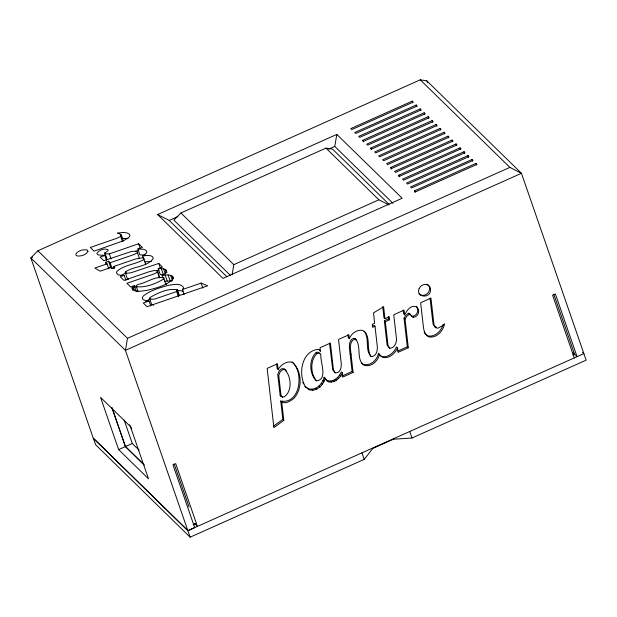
<?xml version="1.0" encoding="UTF-8"?>
<svg xmlns="http://www.w3.org/2000/svg" width="617" height="617" viewBox="0 0 617 617"><rect width="100%" height="100%" fill="white"/><g stroke="black" fill="none" stroke-linecap="round" stroke-linejoin="round"><path stroke-width="0.93" d="M132.624 290.09L132.177 287.414L134.784 285.532M37.892 250.772L127.503 338.332L125.428 350.356L190.121 537.183L364.207 459.372L372.876 448.405L393.361 439.25L411.986 438.008L586.15 360.151L521.45 173.292L426.864 80.866L420.262 79.817L37.892 250.772L30.85 257.921L93.275 438.224L187.876 530.666L583.89 353.618L582.517 352.276M232.061 274.827L233.812 264.654L180.92 212.973L173.863 220.122L230.365 275.329M393.052 203.394L334.753 146.422L336.828 134.406L157.628 214.523L222.968 278.367L402.168 198.25L336.828 134.406M104.805 252.808L106.764 259.109L104.728 253.232L107.566 251.034L108.145 250.355L107.929 249.646C104.227 247.995 99.075 250.039 96.938 253.332L97.27 254.297L98.543 254.998L104.851 255.392L106.594 260.428M443.075 324.581C441.302 330.99 434.854 337.453 427.758 335.879L425.26 334.067L424.134 332M136.372 286.689C145.836 287.83 155.9 283.65 163.983 278.876L163.898 277.727C155.006 275.853 146.553 282.964 138.031 284.429L137.29 284.83A3.039 1.273 -19.1 0 0 136.372 286.689L138.115 291.733M325.12 378.167C323.539 385.155 316.783 391.949 309.194 389.728L304.891 386.296L308.199 388.756C315.788 390.977 322.544 384.175 324.118 377.195L326.802 380.566L328.923 381.892C334.877 382.987 340.183 378.013 342.327 372.853L341.332 371.881C339.18 377.041 333.882 382.016 327.928 380.92L325.807 379.594L324.118 377.195M378.491 353.271L379.262 354.628L381.769 356.441C388.24 357.976 394.055 352.5 396.523 346.993L397.518 347.965C395.05 353.472 389.234 358.947 382.764 357.413L380.257 355.6L378.491 353.271C377.134 360.089 370.293 366.459 363.081 364.277L361.377 362.896M379.486 354.251C378.128 361.061 371.287 367.431 364.076 365.249C355.415 359.086 362.287 345.551 354.999 338.54L353.965 338.247C349.908 338.957 349.307 343.962 349.361 347.348L352.106 371.48L353.101 372.452L342.797 377.056L342.327 372.853M153.633 305.184L151.551 304.196L149.515 298.32L149.838 297.564C157.906 292.998 167.909 287.969 177.295 289.82L179.331 295.697M125.945 280.38L124.194 275.344L121.287 275.452L117.97 274.727L116.466 272.814L116.975 271.272C124.549 264.624 135.532 264.492 144.016 259.487L144.031 258.315L142.835 257.79L135.516 259.001L113.875 266.444L114.454 268.125M347.926 334.638L348.289 337.754L349.291 338.725C351.297 333.465 356.873 329.27 362.649 330.434L365.141 332.1C370.47 339.165 366.375 349.237 370.948 356.371L372.02 356.58C376.301 355.924 377.357 351.081 377.388 347.425L375.028 326.285L374.033 325.313L372.452 326.023M403.163 310.104L403.611 313.829L404.605 314.801C406.734 310.659 410.613 304.914 416.005 306.618C420.84 309.179 418.696 317.053 413.39 317.285L412.279 316.814L409.21 313.289L408.346 313.297L405.832 315.248L404.042 318.225L407.32 346.793L408.315 347.764L398.011 352.369L397.518 347.965M120.685 236.319L121.387 235.085L119.166 233.55L117.438 233.149C121.333 232.601 125.999 231.614 129.4 234.167L130.002 235.455L129.354 237.005L123.631 240.715L94.031 251.142L90.275 247.471L117.708 237.985L120.685 236.319L122.428 241.363M408.315 347.764L405.037 319.197L406.834 316.22L409.341 314.269L410.205 314.269M128.606 279.216L127.426 278.807L125.205 272.421L125.598 271.819C133.997 266.02 147.085 267.099 153.286 258.477L152.515 256.749L150.957 255.824L147.895 255.399L142.62 255.939L143.491 258.461M278.105 369.467C281.036 364.801 286.689 360.529 292.443 362.38C302.006 370.802 302.623 388.178 294.394 397.834C291.062 400.772 284.73 405.269 280.75 401.027L282.825 419.359L283.82 420.331L273.886 427.635L267.169 368.411L277.473 363.806L278.105 369.467L277.11 368.496L276.586 363.775M184.121 294.602L182.37 289.558L183.434 288.062L183.365 287.19C180.041 282.686 173.254 284.738 168.603 285.278C159.749 287.738 150.432 290.298 143.144 296.114L142.272 297.949L142.943 299.43L145.543 300.726L149.059 301.027L150.803 306.063M149.515 298.32L151.597 299.299L155.091 298.96L176.647 291.525L177.449 290.715L177.295 289.82M316.081 352.577C308.793 359.279 309.148 374.195 316.459 380.828C328.429 379.748 319.837 361.068 320.909 354.844L320.508 354.158A3.039 2.699 -45.7 0 0 317.076 353.549L316.081 352.577A3.039 2.699 -45.7 0 1 319.513 353.186L319.915 353.873M317.076 353.549C309.919 359.935 310.413 373.902 316.459 380.828M145.882 301.443L150.525 298.466M273.655 426.1L282.825 419.359M104.851 255.392L100.085 257.05L103.841 260.721L131.483 251.443L136.018 251.15L137.229 251.667L137.46 252.708L134.483 254.374L110.111 262.773L108.546 261.246L105.484 262.325L106.062 264.007M124.194 275.344L120.215 276.724L123.971 280.396L148.689 271.866L154.25 270.539L157.543 270.917L157.574 272.043L154.373 273.817L126.94 283.296L130.696 286.967L134.259 285.771L136.295 291.648M162.927 277.951L162.055 275.429L164.639 273.894L166.166 272.459L166.644 271.148L166.066 269.991L163.582 268.757L158.191 268.588L160.227 274.465L163.281 274.341L161.245 268.464M142.62 255.939L146.129 253.394L146.777 251.844L146.167 250.556L143.622 249.26L137.846 248.99L139.882 254.867L145.658 255.145M120.924 275.437L125.968 272.938M32.608 257.135L30.85 257.921L125.428 350.356L521.45 173.292L509.873 167.377L420.262 79.817M412.225 101.134L350.788 128.606L351.783 129.578L413.22 102.106L412.225 101.134L412.796 102.769M416.213 105.029L354.775 132.493L355.77 133.465L417.208 106.001L416.213 105.029L416.776 106.664M180.92 212.973L325.984 148.119L332.578 149.167L389.08 204.366M157.628 214.523L169.212 220.431L177.966 216.521M328.622 149.16L334.753 146.422M420.192 108.916L358.755 136.388L359.75 137.36L421.187 109.895L420.192 108.916L420.755 110.551M362.734 140.283L424.172 112.811L425.175 113.783L363.729 141.254L362.734 140.283L363.305 141.91M428.159 116.706L366.722 144.17L367.717 145.142L429.154 117.677L428.159 116.706L428.722 118.333M370.701 148.065L432.139 120.593L433.134 121.564L371.696 149.036L370.701 148.065L371.272 149.692M436.126 124.487L374.689 151.952L375.684 152.923L437.121 125.459L436.126 124.487L436.689 126.115M440.106 128.375L378.668 155.846L379.663 156.818L441.101 129.346L440.106 128.375L440.669 130.01M444.086 132.269L382.648 159.734L383.643 160.713L445.081 133.241L444.086 132.269L444.656 133.904M448.073 136.156L386.635 163.628L387.63 164.6L449.068 137.136L448.073 136.156L448.636 137.792M390.615 167.523L452.053 140.051L453.048 141.023L391.61 168.495L390.615 167.523L391.178 169.151M456.04 143.946L394.602 171.41L395.597 172.382L457.035 144.918L456.04 143.946L456.603 145.573M398.582 175.305L460.02 147.833L461.015 148.805L399.577 176.277L398.582 175.305L399.145 176.94M463.999 151.728L402.562 179.192L403.557 180.164L464.994 152.7L463.999 151.728L464.57 153.363M467.987 155.615L406.549 183.087L407.544 184.059L468.982 156.587L467.987 155.615L468.55 157.25M233.812 264.654L378.877 199.8L388.803 204.867M471.966 159.51L410.529 186.974L411.524 187.954L472.961 160.482L471.966 159.51L472.529 161.145M414.508 190.869L475.946 163.405L476.949 164.377L415.511 191.841L414.508 190.869L415.079 192.504M127.503 338.332L509.873 167.377M382.741 306.711L383.944 317.716L384.939 318.688L389.234 316.768L389.628 319.76L385.332 321.681L384.337 320.709L388.633 318.788L389.628 319.76M375.028 326.285L372.653 327.349L372.298 324.341L374.635 323.3L373.524 312.873L383.635 306.772L384.939 318.688M118.634 449.616L148.504 478.8L130.403 426.532L100.532 397.348L118.634 449.616L132.293 443.507L139.08 450.14M341.803 376.085L352.106 371.48M397.88 351.011L407.32 346.793M572.869 354.999L574.574 354.235L553.781 294.201M193.106 524.789L195.651 523.648M103.533 255.77L104.859 255.284M108.284 267.932L110.582 267.122L111.631 268.148M104.728 253.232L106.486 253.88L109.348 253.872L138.609 243.761L142.365 247.432L137.846 248.99M135.324 251.481L138.871 250.255M114.816 267.739L112.155 268.657L110.111 262.773M158.191 268.588L162.495 267.107L158.739 263.436L131.105 272.76L126.57 273.339L125.205 272.421M156.363 270.84L159.009 269.922M134.39 287.306L137.097 286.365M182.37 289.558L201.15 283.087L207.667 285.779L147.016 306.688L143.26 303.016L149.059 301.027M108.793 268.896L107.05 263.86L94.841 268.048L100.131 271.172L110.805 267.531L111.654 268.364L114.739 267.292L113.875 266.444M411.284 315.842L412.395 316.305C416.822 316.027 419.452 310.312 416.521 306.857M384.337 320.709L387.029 344.502L387.353 345.605L389.736 348.258C394.479 348.25 396.646 342.983 396.492 338.887L393.739 314.755L404.042 310.15L404.605 314.801M282.362 397.093L284.406 396.762C292.882 390.592 291.162 375.306 284.082 368.657L281.491 368.812L279.223 370.817L277.735 374.388L280.141 395.435L282.362 397.093L280.141 395.435M162.055 275.429C165.503 275.066 169.436 274.187 172.505 276.285L173.207 277.82L172.359 279.779C165.24 285.98 155.623 288.247 146.653 290.445C142.072 290.754 135.208 292.975 132.046 288.409M164.862 281.213L171.835 281.059M144.656 261.824L151.458 261.492M329.501 343.052L332.764 370.015L335.255 372.861L337.715 372.614C340.885 370.848 341.363 366.86 341.278 363.575L338.525 339.443L348.829 334.838L349.291 338.725M123.115 238.478L128.089 238.64M176.416 290.268L183.249 291.108M285.077 369.629L282.486 369.784L280.218 371.789L278.73 375.367L281.136 396.407M430.049 298.104L433.026 323.933L434.73 326.717L436.211 327.049M435.725 327.696L437.947 328.19L442.667 325.591L444.626 323.717C443.245 330.828 436.612 338.502 428.753 336.851C425.074 334.985 423.802 330.697 423.385 326.863L420.632 302.731L430.936 298.127L434.021 324.904L435.725 327.696L434.73 326.717M355.994 339.52L354.96 339.219C350.903 339.928 350.302 344.934 350.356 348.32L353.101 372.452M280.75 401.027C300.371 404.629 304.297 371.989 292.049 361.909M419.09 293.954C422.853 297.456 429.185 294.039 429.586 289.265A6.301 5.599 -45.7 0 0 426.941 284.144M573.193 352.893L577.065 356.665L555.377 293.923L552.585 295.173L574.273 357.906M325.984 148.119L378.877 199.8M412.395 316.305L413.39 317.285M408.346 313.297L409.341 314.269M404.042 318.225L405.037 319.197M379.262 354.628L380.257 355.6M370.948 356.371C364.585 349.662 369.945 338.425 364.146 331.128M350.086 353.742L351.081 354.713M319.413 350.201L320.408 351.173L320.084 347.687L330.388 343.083L333.458 369.868L335.255 372.861M339.666 375.036L340.661 376.008M337.545 377.527L338.54 378.499M335.355 379.239L336.35 380.211M333.319 380.342L334.314 381.314M169.212 220.431L226.825 276.732M330.45 381.167L331.445 382.139M327.928 380.92L328.923 381.892M322.992 380.35L323.987 381.321M321.349 383.396L322.344 384.368M318.966 386.126L319.961 387.098M315.649 388.247L316.644 389.219M311.886 389.265L312.881 390.245M308.199 388.756L309.194 389.728M105.484 262.325L107.05 263.86M143.792 464.47L125.467 446.554L111.97 407.845M144.393 465.164L125.382 446.592L112.047 407.806M194.316 523.347L197.425 526.386L175.714 463.676L172.984 464.894L194.694 527.597L187.876 530.666L93.36 438.186L95.62 444.718L190.121 537.183M409.21 313.289L410.506 314.932M389.736 348.258L388.024 345.474L385.332 321.681M165.934 283.604L166.235 284.051M320.408 351.173L319.591 349.97L318.171 349.315C301.312 351.058 297.625 375.144 305.885 387.268M354.999 338.54L356.04 340.106M302.731 382.309L303.595 383.905M129.555 424.758L131.783 428.962M285.594 369.953L286.327 371.419M475.946 163.405L476.517 165.032M460.02 147.833L460.583 149.468M452.053 140.051L452.623 141.686M426.864 80.866L427.488 82.686M432.139 120.593L432.71 122.228M424.172 112.811L424.743 114.446M409.727 431.476L411.986 438.008M361.94 452.839L364.207 459.372M201.15 283.087L202.893 288.124M172.505 276.285L173.377 278.807M177.449 290.715L179.192 295.759M176.647 291.525L178.39 296.561M170.647 275.298L172.398 280.334M168.094 274.943L170.13 280.82M166.066 269.991L166.937 272.513M165.125 269.32L166.289 272.683M163.582 268.757L165.325 273.801M165.148 275.043L167.184 280.92M158.739 263.436L160.489 268.472M163.983 278.876L166.019 284.753M157.543 270.917L159.61 277.928L157.574 272.043M138.609 243.761L140.059 247.965M144.016 259.487L145.759 264.531M137.46 252.708L139.496 258.592M121.387 235.085L123.423 240.969M120.546 234.267L122.004 238.47M132.971 286.527L134.421 290.723M132.177 287.414L133.048 289.936M125.598 271.819L126.176 273.501M109.348 253.872L111.091 258.909M108.546 261.246L110.582 267.122M174.156 463.93L189.057 506.973M124.179 420.077L132.293 443.507M388.34 316.544L388.633 318.788M281.745 401.999L283.82 420.331M419.221 288.409C415.164 297.34 430.234 299.129 430.581 290.237A6.301 5.599 -45.7 0 0 427.272 284.807A6.301 5.599 -45.7 0 0 420.609 286.419L419.221 288.409M87.946 251.335C86.187 255.022 81.282 256.256 77.487 256.009A6.301 2.63 -19.1 0 1 76.446 253.225A6.301 2.63 -19.1 0 1 82.246 249.993L86.326 249.754L87.568 250.348L87.946 251.335"/></g></svg>
